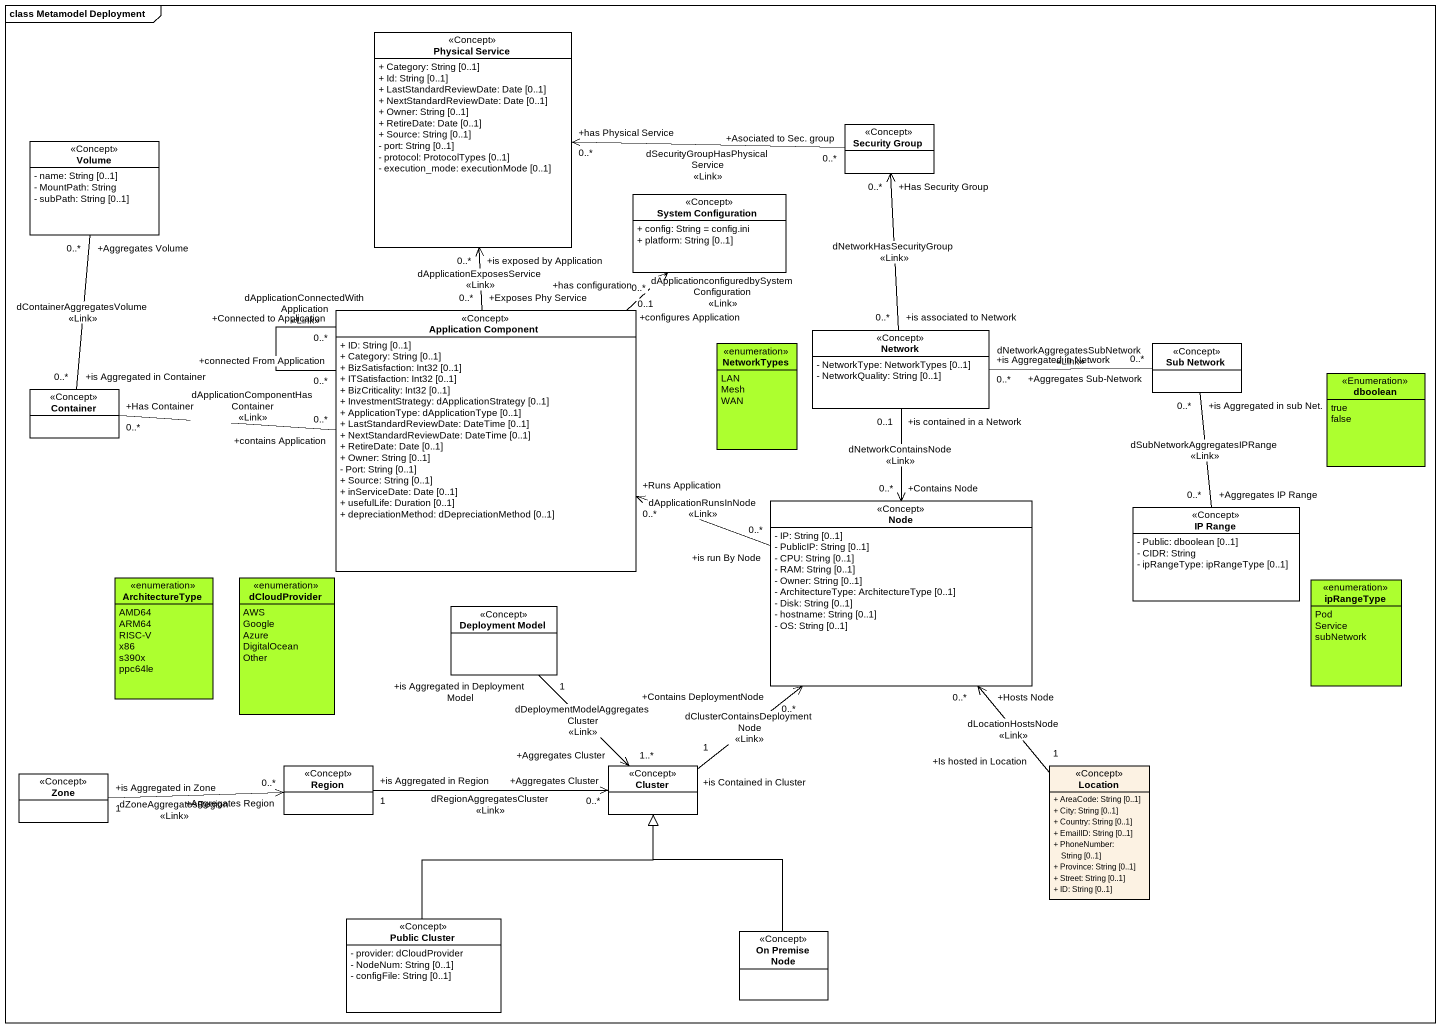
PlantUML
@startuml
mainframe class Metamodel Deployment
hide circle
hide empty members
skinparam classAttributeIconSize 0
class "Physical Service" as Physical_Service <<Concept>> #FFFFFF {
  + Category: String [0..1]
  + Id: String [0..1]
  + LastStandardReviewDate: Date [0..1]
  + NextStandardReviewDate: Date [0..1]
  + Owner: String [0..1]
  + RetireDate: Date [0..1]
  + Source: String [0..1]
  - port: String [0..1]
  - protocol: ProtocolTypes [0..1]
  - execution_mode: executionMode [0..1]
}
class "Security Group" as Security_Group <<Concept>> #FFFFFF
class Volume <<Concept>> #FFFFFF {
  - name: String [0..1]
  - MountPath: String
  - subPath: String [0..1]
}
class "System Configuration" as System_Configuration <<Concept>> #FFFFFF {
  + config: String = config.ini
  + platform: String [0..1]
}
class "Application Component" as Application_Component <<Concept>> #FFFFFF {
  + ID: String [0..1]
  + Category: String [0..1]
  + BizSatisfaction: Int32 [0..1]
  + ITSatisfaction: Int32 [0..1]
  + BizCriticality: Int32 [0..1]
  + InvestmentStrategy: dApplicationStrategy [0..1]
  + ApplicationType: dApplicationType [0..1]
  + LastStandardReviewDate: DateTime [0..1]
  + NextStandardReviewDate: DateTime [0..1]
  + RetireDate: Date [0..1]
  + Owner: String [0..1]
  - Port: String [0..1]
  + Source: String [0..1]
  + inServiceDate: Date [0..1]
  + usefulLife: Duration [0..1]
  + depreciationMethod: dDepreciationMethod [0..1]
}
class "Network" as Network_ <<Concept>> #FFFFFF {
  - NetworkType: NetworkTypes [0..1]
  - NetworkQuality: String [0..1]
}
enum NetworkTypes #ADFF2F {
  LAN
  Mesh
  WAN
}
class "Sub Network" as Sub_Network <<Concept>> #FFFFFF
enum dboolean <<Enumeration>> #ADFF2F {
  true
  false
}
class Container <<Concept>> #FFFFFF
class "Node" as Node_ <<Concept>> #FFFFFF {
  - IP: String [0..1]
  - PublicIP: String [0..1]
  - CPU: String [0..1]
  - RAM: String [0..1]
  - Owner: String [0..1]
  - ArchitectureType: ArchitectureType [0..1]
  - Disk: String [0..1]
  - hostname: String [0..1]
  - OS: String [0..1]
}
class "IP Range" as IP_Range <<Concept>> #FFFFFF {
  - Public: dboolean [0..1]
  - CIDR: String
  - ipRangeType: ipRangeType [0..1]
}
enum ArchitectureType #ADFF2F {
  AMD64
  ARM64
  RISC-V
  x86
  s390x
  ppc64le
}
enum dCloudProvider #ADFF2F {
  AWS
  Google
  Azure
  DigitalOcean
  Other
}
class "Deployment Model" as Deployment_Model <<Concept>> #FFFFFF
enum ipRangeType #ADFF2F {
  Pod
  Service
  subNetwork
}
class Zone <<Concept>> #FFFFFF
class Region <<Concept>> #FFFFFF
class Cluster <<Concept>> #FFFFFF
class Location <<Concept>> {
  + AreaCode: String [0..1]
  + City: String [0..1]
  + Country: String [0..1]
  + EmailID: String [0..1]
  + PhoneNumber: String [0..1]
  + Province: String [0..1]
  + Street: String [0..1]
  + ID: String [0..1]
}
class "Public Cluster" as Public_Cluster <<Concept>> #FFFFFF {
  - provider: dCloudProvider
  - NodeNum: String [0..1]
  - configFile: String [0..1]
}
class "On Premise Node" as On_Premise_Node <<Concept>> #FFFFFF
Security_Group "+Asociated to Sec. group\n0..*" -left-> "+has Physical Service\n0..*" Physical_Service : dSecurityGroupHasPhysicalService\n<<Link>>
Application_Component "+Exposes Phy Service\n0..*" -up-> "+is exposed by Application\n0..*" Physical_Service : dApplicationExposesService\n<<Link>>
Application_Component "+configures Application\n0..*" -up-> "+has configuration\n0..1" System_Configuration : dApplicationconfiguredbySystemConfiguration\n<<Link>>
Application_Component "+Connected to Application\n0..*" -- "+connected From Application\n0..*" Application_Component : dApplicationConnectedWithApplication\n<<Link>>
Application_Component "+contains Application\n0..*" -left- "+Has Container\n0..*" Container : dApplicationComponentHasContainer\n<<Link>>
Network_ "+is associated to Network\n0..*" -up-> "+Has Security Group\n0..*" Security_Group : dNetworkHasSecurityGroup\n<<Link>>
Network_ "+is Aggregated in Network\n0..*" -right- "+Aggregates Sub-Network\n0..*" Sub_Network : dNetworkAggregatesSubNetwork\n<<Link>>
Network_ "+is contained in a Network\n0..1" --> "+Contains Node\n0..*" Node_ : dNetworkContainsNode\n<<Link>>
Sub_Network "+is Aggregated in sub Net.\n0..*" -- "+Aggregates IP Range\n0..*" IP_Range : dSubNetworkAggregatesIPRange\n<<Link>>
Container "+is Aggregated in Container\n0..*" -up- "+Aggregates Volume\n0..*" Volume : dContainerAggregatesVolume\n<<Link>>
Node_ "+is run By Node\n0..*" -left-> "+Runs Application\n0..*" Application_Component : dApplicationRunsInNode\n<<Link>>
Deployment_Model "+is Aggregated in Deployment Model\n1" --> "+Aggregates Cluster\n1..*" Cluster : dDeploymentModelAggregatesCluster\n<<Link>>
Zone "+is Aggregated in Zone\n1" -right-> "+Aggregates Region\n0..*" Region : dZoneAggregatesRegion\n<<Link>>
Region "+is Aggregated in Region\n1" -right-> "+Aggregates Cluster\n0..*" Cluster : dRegionAggregatesCluster\n<<Link>>
Cluster "+is Contained in Cluster\n1" -up-> "+Contains DeploymentNode\n0..*" Node_ : dClusterContainsDeploymentNode\n<<Link>>
Location "+Is hosted in Location\n1" -up-> "+Hosts Node\n0..*" Node_ : dLocationHostsNode\n<<Link>>
Public_Cluster -up-|> Cluster
On_Premise_Node -up-|> Cluster
@enduml
